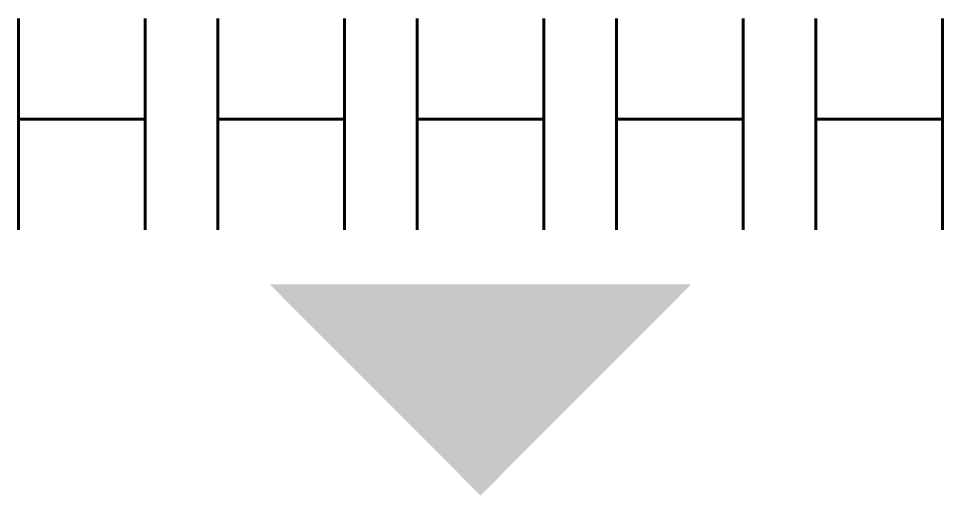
# Model space of a CAD drawing. Extents: x -6.6 to 6.6, y 0 to 6.8.
import ezdxf
from ezdxf.enums import TextEntityAlignment as Align

# ---------------------------------------------------------------- set-up
doc = ezdxf.new("R2010")
doc.units = 0
doc.header["$MEASUREMENT"] = 0
doc.layers.get('0').update_dxf_attribs({"linetype": 'CONTINUOUS'})
doc.styles.add('HZ', font='txt1.shx', dxfattribs={"width": 0.8, "bigfont": 'hztxt.shx'})

msp = doc.modelspace()

# ---------------------------------------------------------------- linework, layer by layer
at = {"ltscale": 0.3}
msp.add_solid([(-2.992, 3), (2.992, 3), (0, 0)], dxfattribs=at)

# ---------------------------------------------------------------- texts
at = {"color": 7, "style": 'HZ'}
msp.add_attdef('HHHHH', text='0.000', height=3, dxfattribs=at).set_placement((0, 5.276), align=Align.MIDDLE)

doc.saveas('drawing.dxf')
